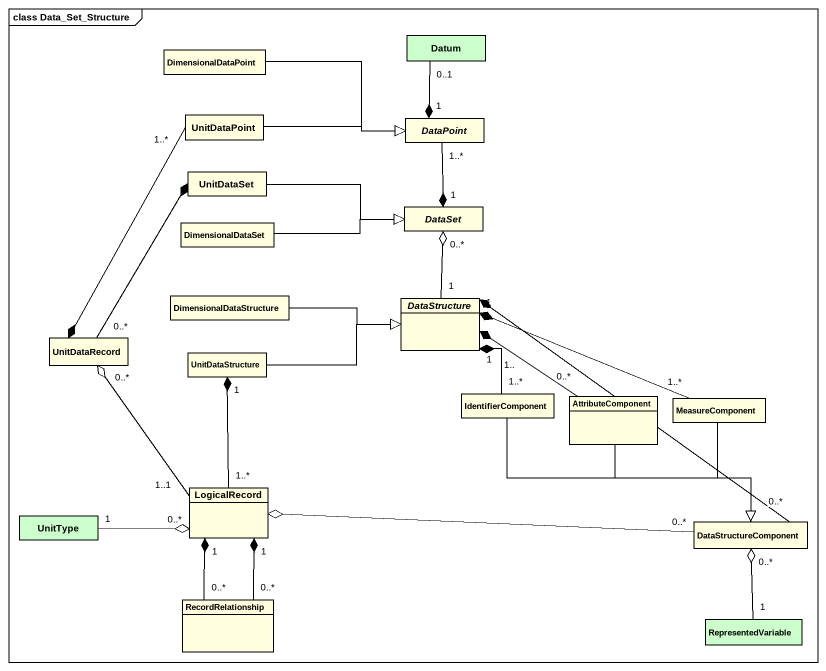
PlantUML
@startuml
mainframe class Data_Set_Structure
hide circle
hide empty members
class DimensionalDataPoint #FFFFE0
class Datum #CCFFCC
class UnitDataPoint #FFFFE0
abstract class DataPoint #FFFFE0
class UnitDataSet #FFFFE0
abstract class DataSet #FFFFE0
class DimensionalDataSet #FFFFE0
class DimensionalDataStructure #FFFFE0
abstract class DataStructure #FFFFE0
class UnitDataRecord #FFFFE0
class UnitDataStructure #FFFFE0
class IdentifierComponent #FFFFE0
class AttributeComponent #FFFFE0
class MeasureComponent #FFFFE0
class LogicalRecord #FFFFE0
class UnitType #CCFFCC
class DataStructureComponent #FFFFE0
class RecordRelationship #FFFFE0
class RepresentedVariable #CCFFCC
DimensionalDataPoint -right-|> DataPoint
Datum "0..1" --* "1" DataPoint
UnitDataPoint -right-|> DataPoint
UnitDataPoint "1..*" --* UnitDataRecord
DataPoint "1..*" --* "1" DataSet
UnitDataSet -right-|> DataSet
DimensionalDataSet -right-|> DataSet
DimensionalDataStructure -right-|> DataStructure
DataStructure "1" -up-o "0..*" DataSet
UnitDataRecord "0..*" -up-* UnitDataSet
UnitDataStructure -right-|> DataStructure
IdentifierComponent "1..*" -up-* "1" DataStructure
IdentifierComponent -right-|> DataStructureComponent
AttributeComponent "0..*" -left-* "1.." DataStructure
AttributeComponent --|> DataStructureComponent
MeasureComponent "1..*" -left-* "1" DataStructure
MeasureComponent --|> DataStructureComponent
LogicalRecord "1..1" -up-o "0..*" UnitDataRecord
LogicalRecord "1..*" -up-* "1" UnitDataStructure
UnitType "1" -right-o "0..*" LogicalRecord
DataStructureComponent "0..*" -up-* DataStructure
DataStructureComponent "0..*" -left-o LogicalRecord
RecordRelationship "0..*" -up-* "1" LogicalRecord
RecordRelationship "0..*" -up-* "1" LogicalRecord
RepresentedVariable "1" -up-o "0..*" DataStructureComponent
@enduml
